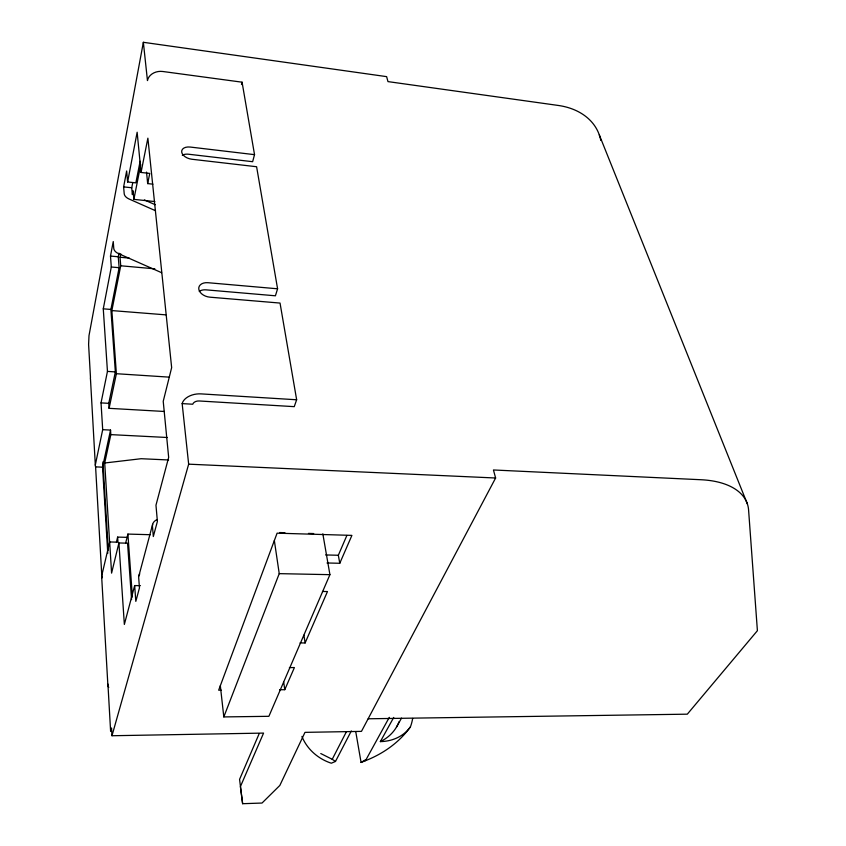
<?xml version="1.0" encoding="UTF-8"?>
<svg xmlns="http://www.w3.org/2000/svg" width="846" height="846" viewBox="0 0 846 846"><rect width="100%" height="100%" fill="white"/><g stroke="black" fill="none" stroke-linecap="round" stroke-linejoin="round"><path stroke-width="1.27" d="M600.787 140.425A71.117 52.135 -22.1 0 0 558.212 105.443L387.976 81.607L386.622 76.637L143.355 42.3L88.999 335.64L88.597 344.481L90.469 377.327A11.083 7.286 -2.4 0 0 90.49 379.241L95.334 465.247M126.858 537.347L117.636 537.094L117.975 542.18L109.663 541.958L101.753 575.64A12.32 6.853 -4.9 0 0 101.932 577.987L95.598 466.876A11.622 7.128 -3.6 0 1 95.429 464.433L102.694 429.673L101.034 402.886L107.453 371.394L103.275 308.832L111.291 266.998L110.488 256.063L113.248 241.554L113.766 248.375A8.005 5.235 13.1 0 0 118.324 253.525L161.597 272.687M155.505 210.717L128.952 198.947A8.301 5.224 13.8 0 1 124.203 193.723L123.622 186.892L126.646 170.987L127.609 181.964L135.857 182.863L140.129 161.237M127.609 181.964L137.147 132.23L141.039 172.457L149.763 173.419L147.68 183.603L152.915 184.174M164.336 411.473L109.092 408.332L108.764 403.341L115.352 371.912L110.9 309.435L119.127 267.696L118.271 256.772L118.979 253.155M154.829 201.57L133.88 199.37L133.108 190.815L132.357 194.591L131.743 187.759L132.695 182.884M109.092 408.332L116.378 373.71L111.852 310.577L120.724 265.781L120.047 257.247L120.735 253.768M133.88 199.37L140.764 164.589M141.039 172.457L147.881 138.162L171.653 367.629L163.225 401.321L168.661 457.379L155.971 505.221L157.398 521.443L153.316 536.533L152.46 526.402A9.919 7.762 13.2 0 1 157.06 519.624M107.78 553.326L102.556 467.172L110.54 430.085L102.694 429.673M109.631 542.519L104.703 462.995L110.837 434.622L110.54 430.085M116.431 542.106L117.636 537.094M131.574 599.592L127.556 543.185L118.905 542.963L111.587 573.123L109.663 541.958M125.673 543.026L127.894 534.08L150.313 534.714M241.491 84.537L242.072 82.189L162.855 71.498A13.367 10.903 -0.2 0 0 147.458 80.582L143.355 42.3M140.468 585.675L134.662 585.569L124.351 624.454L118.905 542.963M138.892 575.862L152.64 524.309M242.072 82.189L254.53 154.659L252.637 161.702L188.647 154.236A9.56 5.848 15.6 0 0 182.302 155.241M368.2 718.783L687.312 714.172L757.403 630.682L748.583 509.99A88.238 46.34 -18.1 0 0 701.038 479.735L493.44 469.974L495.619 478.001L361.464 731.378L304.983 732.361L279.836 785.448L262.027 803.044L242.633 803.7L240.401 786.621L263.571 733.091L111.979 735.734L188.658 464.168L182.154 403.605A16.264 10.543 -6 0 1 201.115 393.887L296.65 399.767L280.037 303.069L209.903 297.179A10.406 6.969 15.8 0 1 198.789 289.068A10.406 6.969 15.8 0 1 208.01 282.712L277.583 288.793L275.415 295.793L206.149 289.861A10.353 6.969 15.8 0 0 199.286 291.352M296.65 399.767L294.239 406.651L199.159 400.972A5.499 3.564 -6 0 0 192.772 404.229L182.154 403.605M322.834 533.837L329.919 574.667L268.891 716.308L223.809 716.922L279.233 573.641L274.347 540.552M259.183 733.63L239.566 779.388L242.633 803.7M327 562.981L339.775 563.277L338.337 555.262L346.871 535.455M279.582 689.744L284.764 689.702L294.397 667.568L289.406 667.579M300.013 642.939L305.11 642.96L327.465 591.555L322.474 591.47M339.775 563.277L351.904 535.391L277.097 533.17L218.67 690.188L221.261 690.167M351.312 730.955L335.492 761.432L332.224 759.296L346.437 731.684M355.743 731.621L361.073 762.468L365.472 760.691L389.287 717.355M412.658 718.434A62.382 52.262 28.3 0 1 410.426 726.851A45.388 37.784 29.5 0 1 380.34 741.614L393.728 717.429M396.478 727.084L401.512 718.127M410.426 726.851C399.344 742.428 383.153 753.754 365.472 760.691M361.073 762.468L365.345 759.888M335.492 761.432L331.325 763.208A42.12 35.87 28.6 0 1 301.937 736.422M104.703 462.995L141.134 458.712L168.587 459.97M279.233 573.641L329.919 574.667M325.615 554.944L338.337 555.262M279.677 532.546L284.912 532.705M308.452 533.403L313.686 533.562M95.598 466.876L102.556 467.172M188.658 464.168L495.619 478.001M110.837 434.622L167.318 437.498M101.034 402.886L108.764 403.341M107.453 371.394L115.352 371.912M116.378 373.71L169.02 377.126M103.275 308.832L110.9 309.435M111.852 310.577L165.71 314.849M111.291 266.998L119.127 267.696M120.724 265.781L154.85 268.838M110.488 256.063L118.271 256.772M120.047 257.247L129.237 258.093M123.622 186.892L131.743 187.759M254.53 154.659L190.276 147.056A9.613 5.848 15.6 0 0 181.7 152.058A9.613 5.848 15.6 0 0 191.873 159.249L256.602 166.736L277.583 288.793M144.38 199.92L155.199 204.711M320.771 753.543L332.224 759.296M599.296 134.884L747.388 503.973M303.904 635.177L305.11 642.96M283.685 682.088L284.764 689.702M220.33 685.715L223.809 716.922M146.517 172.108L147.68 183.603M134.662 585.569L135.815 601.369L139.463 587.885L138.702 577.924A9.496 7.656 12.1 0 1 139.749 573.958M127.894 534.08L132.41 597.001M102.895 461.905L108.277 549.974M111.979 735.734L111.535 727.994L110.615 731.282L107.928 684.076A13.007 6.504 -5.9 0 0 108.774 687.364M101.647 576.433L107.918 685.789M399.058 721.723A49.893 41.792 28.3 0 1 380.34 741.614"/></g></svg>
